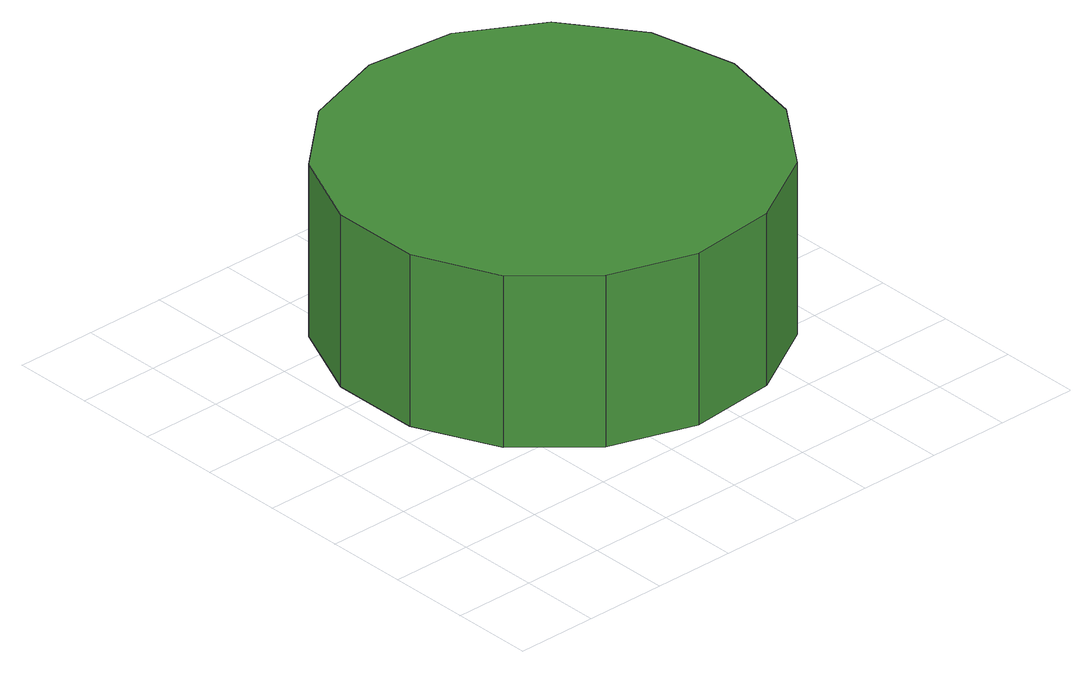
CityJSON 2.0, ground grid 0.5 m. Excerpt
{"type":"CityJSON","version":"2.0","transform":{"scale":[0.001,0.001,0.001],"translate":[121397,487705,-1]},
"CityObjects":{
"tree1":{"type":"SolitaryVegetationObject","attributes":{"function":"something"},"geometry":[{"type":"MultiSurface","lod":"1","boundaries":[[[0,1,2,3,4,5,6,7,8,9,10,11,12,13,14]],[[15,16,17,18,19,20,21,22,23,24,25,26,27,28,29]],[[0,29,28,1]],[[1,28,27,2]],[[2,27,26,3]],[[3,26,25,4]],[[4,25,24,5]],[[5,24,23,6]],[[6,23,22,7]],[[7,22,21,8]],[[8,21,20,9]],[[9,20,19,10]],[[10,19,18,11]],[[11,18,17,12]],[[12,17,16,13]],[[13,16,15,14]],[[14,15,29,0]]]}]}
},
"vertices":[
[3242,1903,1842],[3128,2441,1842],[2804,2887,1842],[2327,3163,1842],[1779,3220,1842],[1255,3050,1842],[845,2681,1842],[621,2178,1842],[621,1627,1842],[845,1124,1842],[1255,755,1842],[1779,585,1842],[2327,642,1842],[2804,918,1842],[3128,1364,1842],[3128,1364,757],[2804,918,757],[2327,642,757],[1779,585,757],[1255,755,757],[845,1124,757],[621,1627,757],[621,2178,757],[845,2681,757],[1255,3050,757],[1779,3220,757],[2327,3163,757],[2804,2887,757],[3128,2441,757],[3242,1903,757]
]}
